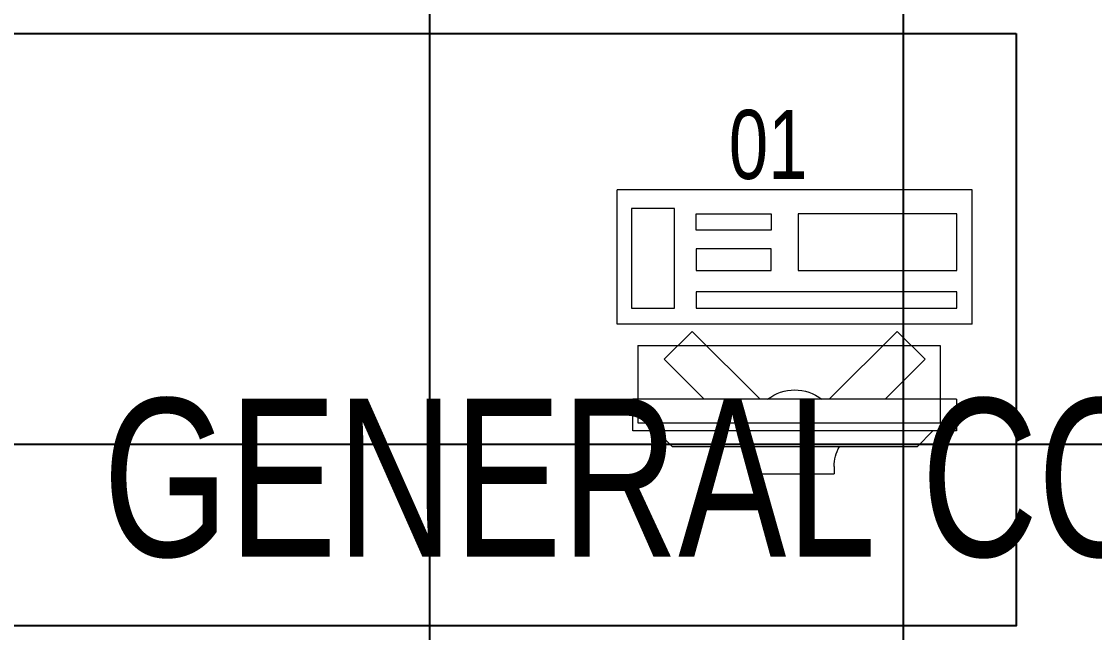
# Model space of a CAD drawing. Extents: x -12260 to 304645, y -29287 to 19916.
# Drawn here: x 36059 to 37418, y 752 to 1525 of the extents above; entities that cross this region are included whole.
import ezdxf
from ezdxf import colors
from ezdxf.entities.mleader import LeaderData, LeaderLine
from ezdxf.math import Vec2, Vec3

# ---------------------------------------------------------------- set-up
doc = ezdxf.new("R2010")
doc.units = 0
doc.header["$LTSCALE"] = 0.25
doc.linetypes.add('DASHDOT', pattern=[25.4, 12.7, -6.35, 0, -6.35])
for name, color, linetype, lineweight in [('01-First Floor$0$72_EGR_BASE_TEXT', 252, 'Continuous', 5), ('01-First Floor$0$72_EGR_EQP_TAG', 142, 'Continuous', 5), ('01-First Floor$0$LOADING', 253, 'Continuous', 5), ('E-LITE-CLNG-CNDT', 6, 'DASHDOT', 35), ('T-DATA-TEXT', 2, 'Continuous', 25)]:
    doc.layers.add(name, color=color, linetype=linetype, lineweight=lineweight)
doc.layers.add('01-First Floor$0$FALSE CEILING', color=251, linetype='Continuous')
doc.styles.add('01-First Floor$0$X3G_ENTITY_257CFD', font='swisscl.ttf', dxfattribs={"height": 200})
doc.styles.add('01-First Floor$0$X3G_ENTITY_9EC9', font='swisscl.ttf', dxfattribs={"height": 0.2})
doc.styles.add('DC_Elc_Romans', font='elc_romans.shx', dxfattribs={"width": 0.7})

# ---------------------------------------------------------------- blocks, each defined once
blk = doc.blocks.new('01-First Floor$0$ITCWLS1-P')
at = {"layer": '01-First Floor$0$LOADING'}
for p, q in [((-0.17, 0.45), (-0.17, 0)), ((-0.17, 0.45), (0, 0.45)), ((0, 0.45), (0, 0)), ((-0.2651, 0.43, 0), (-0.3051, 0.43, 0)), ((-0.3051, 0.43, 0), (-0.3051, 0.02, 0)), ((-0.2651, 0.43, 0), (-0.2651, 0.02, 0)), ((-0.1496, 0.4305), (-0.1291, 0.4305)), ((-0.1291, 0.4305), (-0.1291, 0.4089)), ((-0.197, 0.4094), (-0.295, 0.4094)), ((-0.295, 0.0264), (-0.295, 0.4094)), ((-0.197, 0.0264), (-0.197, 0.4094)), ((-0.3251, 0.38, 0), (-0.3051, 0.4, 0)), ((-0.3251, 0.38, 0), (-0.3251, 0.07, 0)), ((-0.3503, 0.275), (-0.3596, 0.275)), ((-0.3596, 0.175), (-0.3596, 0.275)), ((-0.3503, 0.175), (-0.3596, 0.175)), ((-0.3251, 0.07, 0), (-0.3051, 0.05, 0)), ((-0.3051, 0.02, 0), (-0.2651, 0.02, 0)), ((-0.197, 0.0264), (-0.295, 0.0264)), ((-0.17, 0), (0, 0))]:
    blk.add_line(p, q, dxfattribs=at)
at = {"layer": '01-First Floor$0$LOADING', "extrusion": (2.48281e-10, 3.18408e-10, -1)}
for p, q in [((-0.2651, 0.3395), (-0.2144, 0.3902)), ((-0.1791, 0.3548), (-0.2144, 0.3902)), ((-0.2651, 0.2688), (-0.1791, 0.3548))]:
    blk.add_line(p, q, dxfattribs=at)
at = {"layer": '01-First Floor$0$LOADING', "extrusion": (2.48281e-10, -3.18408e-10, -1)}
for p, q in [((-0.2651, 0.1812), (-0.1791, 0.0952)), ((-0.2651, 0.1105), (-0.2144, 0.0598)), ((-0.1791, 0.0952), (-0.2144, 0.0598))]:
    blk.add_line(p, q, dxfattribs=at)
at = {"layer": '01-First Floor$0$LOADING'}
for points in [[(-0.1291, 0.4089), (-0.1291, 0.1), (-0.1496, 0.1), (-0.1496, 0.4305)], [(-0.1496, 0.1), (-0.1496, 0.1), (-0.1496, 0.1), (-0.1496, 0.1), (-0.1496, 0.1), (-0.1496, 0.1), (-0.1496, 0.1), (-0.1496, 0.1), (-0.1496, 0.1)], [(-0.1496, 0.1), (-0.1496, 0.1), (-0.1496, 0.1), (-0.1496, 0.1), (-0.1496, 0.1), (-0.1496, 0.1), (-0.1496, 0.1), (-0.1496, 0.1), (-0.1496, 0.1), (-0.1496, 0.1), (-0.1496, 0.1), (-0.1496, 0.1), (-0.1496, 0.1), (-0.1496, 0.1), (-0.1496, 0.1), (-0.1496, 0.1), (-0.1496, 0.1), (-0.1496, 0.1)], [(-0.1496, 0.1), (-0.1496, 0.1), (-0.1496, 0.1), (-0.1496, 0.1), (-0.1496, 0.1), (-0.1496, 0.1), (-0.1496, 0.1), (-0.1496, 0.1), (-0.1496, 0.1), (-0.1496, 0.1)], [(-0.1496, 0.1), (-0.1496, 0.1), (-0.1496, 0.1), (-0.1496, 0.1), (-0.1496, 0.1), (-0.1496, 0.1), (-0.1496, 0.1)], [(-0.1496, 0.1), (-0.1496, 0.1), (-0.1496, 0.1), (-0.1496, 0.1), (-0.1496, 0.1), (-0.1496, 0.1), (-0.1496, 0.1), (-0.1496, 0.1), (-0.1496, 0.1), (-0.1496, 0.1)], [(-0.1496, 0.1), (-0.1496, 0.1), (-0.1496, 0.1), (-0.1496, 0.1), (-0.1496, 0.1), (-0.1496, 0.1), (-0.1496, 0.1), (-0.1496, 0.1), (-0.1496, 0.1), (-0.1496, 0.1), (-0.1496, 0.1), (-0.1496, 0.1), (-0.1496, 0.1), (-0.1496, 0.1), (-0.1496, 0.1)], [(-0.1496, 0.1), (-0.1496, 0.1), (-0.1496, 0.1), (-0.1496, 0.1), (-0.1496, 0.1), (-0.1496, 0.1), (-0.1496, 0.1), (-0.1496, 0.1), (-0.1496, 0.1), (-0.1496, 0.1)], [(-0.1496, 0.1), (-0.1496, 0.1), (-0.1496, 0.1), (-0.1496, 0.1), (-0.1496, 0.1), (-0.1496, 0.1), (-0.1496, 0.1), (-0.1496, 0.1), (-0.1496, 0.1), (-0.1496, 0.1)], [(-0.1496, 0.1), (-0.1496, 0.1), (-0.1496, 0.1), (-0.1496, 0.1), (-0.1496, 0.1), (-0.1496, 0.1), (-0.1496, 0.1), (-0.1496, 0.1), (-0.1496, 0.1), (-0.1496, 0.1), (-0.1496, 0.1), (-0.1496, 0.1), (-0.1496, 0.1), (-0.1496, 0.1), (-0.1496, 0.1), (-0.1496, 0.1), (-0.1496, 0.1), (-0.1496, 0.1), (-0.1496, 0.1), (-0.1496, 0.1), (-0.1496, 0.1), (-0.1496, 0.1), (-0.1496, 0.1), (-0.1496, 0.1), (-0.1496, 0.1), (-0.1496, 0.1), (-0.1496, 0.1), (-0.1496, 0.1), (-0.1496, 0.1), (-0.1496, 0.1), (-0.1496, 0.1), (-0.1496, 0.1), (-0.1496, 0.1), (-0.1496, 0.1), (-0.1496, 0.1), (-0.1496, 0.1), (-0.1496, 0.1), (-0.1496, 0.1), (-0.1496, 0.1), (-0.1496, 0.1), (-0.1496, 0.1), (-0.1496, 0.1), (-0.1496, 0.1), (-0.1496, 0.1), (-0.1496, 0.1), (-0.1496, 0.1), (-0.1496, 0.1), (-0.1496, 0.1), (-0.1496, 0.1), (-0.1496, 0.1), (-0.1496, 0.1), (-0.1496, 0.1), (-0.1496, 0.1), (-0.1496, 0.1)], [(-0.1496, 0.1), (-0.1496, 0.1), (-0.1496, 0.1), (-0.1496, 0.1), (-0.1496, 0.1), (-0.1496, 0.1), (-0.1496, 0.1), (-0.1496, 0.1), (-0.1496, 0.1), (-0.1496, 0.1), (-0.1496, 0.1), (-0.1496, 0.1), (-0.1496, 0.1), (-0.1496, 0.1), (-0.1496, 0.1), (-0.1496, 0.1), (-0.1496, 0.1), (-0.1496, 0.1), (-0.1496, 0.1), (-0.1496, 0.1), (-0.1496, 0.1), (-0.1496, 0.1), (-0.1496, 0.1), (-0.1496, 0.1), (-0.1496, 0.1), (-0.1496, 0.1), (-0.1496, 0.1), (-0.1496, 0.1), (-0.1496, 0.1), (-0.1496, 0.1), (-0.1496, 0.1), (-0.1496, 0.1), (-0.1496, 0.1), (-0.1496, 0.1), (-0.1496, 0.1), (-0.1496, 0.1), (-0.1496, 0.1), (-0.1496, 0.1), (-0.1496, 0.1), (-0.1496, 0.1), (-0.1496, 0.1), (-0.1496, 0.1), (-0.1496, 0.1), (-0.1496, 0.1), (-0.1496, 0.1), (-0.1496, 0.1), (-0.1496, 0.1), (-0.1496, 0.1), (-0.1496, 0.1), (-0.1496, 0.1), (-0.1496, 0.1), (-0.1496, 0.1), (-0.1496, 0.1), (-0.1496, 0.1), (-0.1496, 0.1), (-0.1496, 0.1), (-0.1496, 0.1), (-0.1496, 0.1), (-0.1496, 0.1), (-0.1496, 0.1), (-0.1496, 0.1), (-0.1496, 0.1), (-0.1496, 0.1), (-0.1496, 0.1), (-0.1496, 0.1), (-0.1496, 0.1), (-0.1496, 0.1), (-0.1496, 0.1), (-0.1496, 0.1), (-0.1496, 0.1), (-0.1496, 0.1), (-0.1496, 0.1), (-0.1496, 0.1), (-0.1496, 0.1), (-0.1496, 0.1), (-0.1496, 0.1), (-0.1496, 0.1), (-0.1496, 0.1), (-0.1496, 0.1), (-0.1496, 0.1), (-0.1496, 0.1), (-0.1496, 0.1), (-0.1496, 0.1), (-0.1496, 0.1), (-0.1496, 0.1), (-0.1496, 0.1), (-0.1496, 0.1), (-0.1496, 0.1), (-0.1496, 0.1)], [(-0.1496, 0.1), (-0.1496, 0.1), (-0.1496, 0.1), (-0.1496, 0.1), (-0.1496, 0.1), (-0.1496, 0.1), (-0.1496, 0.1), (-0.1496, 0.1), (-0.1496, 0.1), (-0.1496, 0.1), (-0.1496, 0.1), (-0.1496, 0.1)], [(-0.1496, 0.1), (-0.1496, 0.1), (-0.1496, 0.1), (-0.1496, 0.1), (-0.1496, 0.1), (-0.1496, 0.1), (-0.1496, 0.1)], [(-0.1496, 0.1), (-0.1496, 0.1), (-0.1496, 0.1), (-0.1496, 0.1), (-0.1496, 0.1), (-0.1496, 0.1), (-0.1496, 0.1), (-0.1496, 0.1), (-0.1496, 0.1), (-0.1496, 0.1), (-0.1496, 0.1), (-0.1496, 0.1), (-0.1496, 0.1), (-0.1496, 0.1), (-0.1496, 0.1), (-0.1496, 0.1), (-0.1496, 0.1)], [(-0.1496, 0.1), (-0.1496, 0.1), (-0.1496, 0.1), (-0.1496, 0.1), (-0.1496, 0.1), (-0.1496, 0.1), (-0.1496, 0.1), (-0.1496, 0.1), (-0.1496, 0.1), (-0.1496, 0.1), (-0.1496, 0.1), (-0.1496, 0.1), (-0.1496, 0.1), (-0.1496, 0.1), (-0.1496, 0.1), (-0.1496, 0.1), (-0.1496, 0.1), (-0.1496, 0.1), (-0.1496, 0.1), (-0.1496, 0.1), (-0.1496, 0.1), (-0.1496, 0.1), (-0.1496, 0.1), (-0.1496, 0.1), (-0.1496, 0.1), (-0.1496, 0.1), (-0.1496, 0.1), (-0.1496, 0.1), (-0.1496, 0.1), (-0.1496, 0.1), (-0.1496, 0.1), (-0.1496, 0.1), (-0.1496, 0.1), (-0.1496, 0.1), (-0.1496, 0.1), (-0.1496, 0.1), (-0.1496, 0.1), (-0.1496, 0.1), (-0.1496, 0.1), (-0.1496, 0.1), (-0.1496, 0.1), (-0.1496, 0.1), (-0.1496, 0.1), (-0.1496, 0.1), (-0.1496, 0.1), (-0.1496, 0.1), (-0.1496, 0.1), (-0.1496, 0.1), (-0.1496, 0.1), (-0.1496, 0.1), (-0.1496, 0.1), (-0.1496, 0.1), (-0.1496, 0.1), (-0.1496, 0.1), (-0.1496, 0.1), (-0.1496, 0.1), (-0.1496, 0.1), (-0.1496, 0.1), (-0.1496, 0.1), (-0.1496, 0.1), (-0.1496, 0.1), (-0.1496, 0.1), (-0.1496, 0.1), (-0.1496, 0.1), (-0.1496, 0.1), (-0.1496, 0.1), (-0.1496, 0.1), (-0.1496, 0.1), (-0.1496, 0.1), (-0.1496, 0.1), (-0.1496, 0.1), (-0.1496, 0.1), (-0.1496, 0.1), (-0.1496, 0.1), (-0.1496, 0.1), (-0.1496, 0.1), (-0.1496, 0.1), (-0.1496, 0.1), (-0.1496, 0.1), (-0.1496, 0.1), (-0.1496, 0.1), (-0.1496, 0.1), (-0.1496, 0.1), (-0.1496, 0.1), (-0.1496, 0.1), (-0.1496, 0.1), (-0.1496, 0.1), (-0.1496, 0.1), (-0.1496, 0.1), (-0.1496, 0.1), (-0.1496, 0.1), (-0.1496, 0.1), (-0.1496, 0.1), (-0.1496, 0.1), (-0.1496, 0.1), (-0.1496, 0.1), (-0.1496, 0.1), (-0.1496, 0.1), (-0.1496, 0.1), (-0.1496, 0.1), (-0.1496, 0.1), (-0.1496, 0.1), (-0.1496, 0.1), (-0.1496, 0.1), (-0.1496, 0.1), (-0.1496, 0.1), (-0.1496, 0.1), (-0.1496, 0.1), (-0.1496, 0.1), (-0.1496, 0.1), (-0.1496, 0.1)], [(-0.1496, 0.1), (-0.1496, 0.1), (-0.1496, 0.1), (-0.1496, 0.1), (-0.1496, 0.1), (-0.1496, 0.1), (-0.1496, 0.1), (-0.1496, 0.1)]]:
    blk.add_lwpolyline(points, dxfattribs=at)
for points in [[(-0.1019, 0.4305), (-0.0304, 0.4305), (-0.0304, 0.2294), (-0.1019, 0.2294)], [(-0.1019, 0.1954), (-0.0747, 0.1954), (-0.0747, 0.1), (-0.1019, 0.1)], [(-0.0304, 0.1954), (-0.0508, 0.1954), (-0.0508, 0.1), (-0.0304, 0.1)], [(-0.1496, 0.1), (-0.1496, 0.1), (-0.1496, 0.1), (-0.1496, 0.1), (-0.1496, 0.1), (-0.1496, 0.1), (-0.1496, 0.1), (-0.1496, 0.1), (-0.1496, 0.1), (-0.1496, 0.1), (-0.1496, 0.1), (-0.1496, 0.1), (-0.1496, 0.1), (-0.1496, 0.1), (-0.1496, 0.1), (-0.1496, 0.1), (-0.1496, 0.1), (-0.1496, 0.1), (-0.1496, 0.1), (-0.1496, 0.1), (-0.1496, 0.1), (-0.1496, 0.1), (-0.1496, 0.1), (-0.1496, 0.1), (-0.1496, 0.1), (-0.1496, 0.1), (-0.1496, 0.1), (-0.1496, 0.1), (-0.1496, 0.1), (-0.1496, 0.1), (-0.1496, 0.1), (-0.1496, 0.1), (-0.1496, 0.1), (-0.1496, 0.1), (-0.1496, 0.1), (-0.1496, 0.1), (-0.1496, 0.1), (-0.1496, 0.1), (-0.1496, 0.1), (-0.1496, 0.1), (-0.1496, 0.1), (-0.1496, 0.1), (-0.1496, 0.1), (-0.1496, 0.1), (-0.1496, 0.1), (-0.1496, 0.1), (-0.1496, 0.1), (-0.1496, 0.1), (-0.1496, 0.1), (-0.1496, 0.1), (-0.1496, 0.1), (-0.1496, 0.1), (-0.1496, 0.1), (-0.1496, 0.1), (-0.1496, 0.1), (-0.1496, 0.1), (-0.1496, 0.1), (-0.1496, 0.1), (-0.1496, 0.1), (-0.1496, 0.1), (-0.1496, 0.1), (-0.1496, 0.1), (-0.1496, 0.1), (-0.1496, 0.1), (-0.1496, 0.1), (-0.1496, 0.1), (-0.1496, 0.1), (-0.1496, 0.1), (-0.1496, 0.1), (-0.1496, 0.1), (-0.1496, 0.1), (-0.1496, 0.1), (-0.1496, 0.1), (-0.1496, 0.1), (-0.1496, 0.1), (-0.1496, 0.1), (-0.1496, 0.1), (-0.1496, 0.1), (-0.1496, 0.1), (-0.1496, 0.1), (-0.1496, 0.1), (-0.1496, 0.1), (-0.1496, 0.1), (-0.1496, 0.1), (-0.1496, 0.1), (-0.1496, 0.1), (-0.1496, 0.1), (-0.1496, 0.1), (-0.1496, 0.1), (-0.1496, 0.1), (-0.1496, 0.1), (-0.1496, 0.1), (-0.1496, 0.1), (-0.1496, 0.1), (-0.1496, 0.1), (-0.1496, 0.1), (-0.1496, 0.1), (-0.1496, 0.1), (-0.1496, 0.1), (-0.1496, 0.1), (-0.1496, 0.1), (-0.1496, 0.1), (-0.1496, 0.1), (-0.1496, 0.1), (-0.1496, 0.1), (-0.1496, 0.1), (-0.1496, 0.1), (-0.1496, 0.1), (-0.1496, 0.1), (-0.1496, 0.1), (-0.1496, 0.1), (-0.1496, 0.1), (-0.1496, 0.1), (-0.1496, 0.1), (-0.1496, 0.1), (-0.1496, 0.1), (-0.1496, 0.1), (-0.1496, 0.1), (-0.1496, 0.1), (-0.1496, 0.1), (-0.1496, 0.1), (-0.1496, 0.1), (-0.1496, 0.1), (-0.1496, 0.1), (-0.1496, 0.1), (-0.1496, 0.1), (-0.1496, 0.1), (-0.1496, 0.1), (-0.1496, 0.1), (-0.1496, 0.1), (-0.1496, 0.1), (-0.1496, 0.1), (-0.1496, 0.1), (-0.1496, 0.1), (-0.1496, 0.1), (-0.1496, 0.1), (-0.1496, 0.1), (-0.1496, 0.1), (-0.1496, 0.1), (-0.1496, 0.1), (-0.1496, 0.1), (-0.1496, 0.1), (-0.1496, 0.1), (-0.1496, 0.1), (-0.1496, 0.1), (-0.1496, 0.1), (-0.1496, 0.1), (-0.1496, 0.1), (-0.1496, 0.1), (-0.1496, 0.1), (-0.1496, 0.1), (-0.1496, 0.1), (-0.1496, 0.1), (-0.1496, 0.1), (-0.1496, 0.1), (-0.1496, 0.1), (-0.1496, 0.1), (-0.1496, 0.1), (-0.1496, 0.1), (-0.1496, 0.1), (-0.1496, 0.1), (-0.1496, 0.1), (-0.1496, 0.1), (-0.1496, 0.1), (-0.1496, 0.1), (-0.1496, 0.1), (-0.1496, 0.1), (-0.1496, 0.1), (-0.1496, 0.1), (-0.1496, 0.1), (-0.1496, 0.1), (-0.1496, 0.1), (-0.1496, 0.1), (-0.1496, 0.1), (-0.1496, 0.1), (-0.1496, 0.1), (-0.1496, 0.1), (-0.1496, 0.1), (-0.1496, 0.1), (-0.1496, 0.1), (-0.1496, 0.1), (-0.1496, 0.1), (-0.1496, 0.1), (-0.1496, 0.1), (-0.1496, 0.1), (-0.1496, 0.1), (-0.1496, 0.1), (-0.1496, 0.1), (-0.1496, 0.1), (-0.1496, 0.1), (-0.1496, 0.1), (-0.1496, 0.1), (-0.1496, 0.1), (-0.1496, 0.1), (-0.1496, 0.1), (-0.1496, 0.1), (-0.1496, 0.1), (-0.1496, 0.1), (-0.1496, 0.1), (-0.1496, 0.1), (-0.1496, 0.1), (-0.1496, 0.1), (-0.1496, 0.1), (-0.1496, 0.1), (-0.1496, 0.1), (-0.1496, 0.1), (-0.1496, 0.1), (-0.1496, 0.1), (-0.1496, 0.1), (-0.1496, 0.1), (-0.1496, 0.1), (-0.1496, 0.1), (-0.1496, 0.1), (-0.1496, 0.1), (-0.1496, 0.1), (-0.1496, 0.1), (-0.1496, 0.1), (-0.1496, 0.1), (-0.1496, 0.1), (-0.1496, 0.1), (-0.1496, 0.1), (-0.1496, 0.1), (-0.1496, 0.1), (-0.1496, 0.1), (-0.1496, 0.1), (-0.1496, 0.1), (-0.1496, 0.1), (-0.1496, 0.1), (-0.1496, 0.1), (-0.1496, 0.1), (-0.1496, 0.1), (-0.1496, 0.1), (-0.1496, 0.1), (-0.1496, 0.1), (-0.1496, 0.1), (-0.1496, 0.1), (-0.1496, 0.1), (-0.1496, 0.1), (-0.1496, 0.1), (-0.1496, 0.1), (-0.1496, 0.1), (-0.1496, 0.1), (-0.1496, 0.1), (-0.1496, 0.1), (-0.1496, 0.1), (-0.1496, 0.1), (-0.1496, 0.1), (-0.1496, 0.1), (-0.1496, 0.1), (-0.1496, 0.1), (-0.1496, 0.1), (-0.1496, 0.1), (-0.1496, 0.1), (-0.1496, 0.1), (-0.1496, 0.1), (-0.1496, 0.1), (-0.1496, 0.1), (-0.1496, 0.1), (-0.1496, 0.1), (-0.1496, 0.1), (-0.1496, 0.1), (-0.1496, 0.1), (-0.1496, 0.1), (-0.1496, 0.1), (-0.1496, 0.1), (-0.1496, 0.1), (-0.1496, 0.1), (-0.1496, 0.1), (-0.1496, 0.1), (-0.1496, 0.1), (-0.1496, 0.1), (-0.1496, 0.1), (-0.1496, 0.1), (-0.1496, 0.1), (-0.1496, 0.1), (-0.1496, 0.1), (-0.1496, 0.1)], [(-0.1496, 0.1), (-0.1496, 0.1), (-0.1496, 0.1), (-0.1496, 0.1), (-0.1496, 0.1), (-0.1496, 0.1), (-0.1496, 0.1), (-0.1496, 0.1), (-0.1496, 0.1), (-0.1496, 0.1), (-0.1496, 0.1), (-0.1496, 0.1), (-0.1496, 0.1), (-0.1496, 0.1), (-0.1496, 0.1), (-0.1496, 0.1), (-0.1496, 0.1), (-0.1496, 0.1), (-0.1496, 0.1), (-0.1496, 0.1), (-0.1496, 0.1), (-0.1496, 0.1), (-0.1496, 0.1), (-0.1496, 0.1), (-0.1496, 0.1), (-0.1496, 0.1), (-0.1496, 0.1), (-0.1496, 0.1), (-0.1496, 0.1), (-0.1496, 0.1), (-0.1496, 0.1), (-0.1496, 0.1), (-0.1496, 0.1), (-0.1496, 0.1), (-0.1496, 0.1), (-0.1496, 0.1), (-0.1496, 0.1), (-0.1496, 0.1), (-0.1496, 0.1), (-0.1496, 0.1), (-0.1496, 0.1), (-0.1496, 0.1), (-0.1496, 0.1), (-0.1496, 0.1), (-0.1496, 0.1), (-0.1496, 0.1), (-0.1496, 0.1), (-0.1496, 0.1), (-0.1496, 0.1), (-0.1496, 0.1), (-0.1496, 0.1), (-0.1496, 0.1), (-0.1496, 0.1), (-0.1496, 0.1), (-0.1496, 0.1), (-0.1496, 0.1), (-0.1496, 0.1), (-0.1496, 0.1), (-0.1496, 0.1), (-0.1496, 0.1), (-0.1496, 0.1), (-0.1496, 0.1), (-0.1496, 0.1), (-0.1496, 0.1), (-0.1496, 0.1), (-0.1496, 0.1), (-0.1496, 0.1), (-0.1496, 0.1), (-0.1496, 0.1), (-0.1496, 0.1), (-0.1496, 0.1), (-0.1496, 0.1), (-0.1496, 0.1), (-0.1496, 0.1), (-0.1496, 0.1), (-0.1496, 0.1), (-0.1496, 0.1), (-0.1496, 0.1), (-0.1496, 0.1), (-0.1496, 0.1), (-0.1496, 0.1), (-0.1496, 0.1), (-0.1496, 0.1), (-0.1496, 0.1), (-0.1496, 0.1), (-0.1496, 0.1), (-0.1496, 0.1), (-0.1496, 0.1), (-0.1496, 0.1), (-0.1496, 0.1), (-0.1496, 0.1), (-0.1496, 0.1), (-0.1496, 0.1), (-0.1496, 0.1), (-0.1496, 0.1), (-0.1496, 0.1), (-0.1496, 0.1), (-0.1496, 0.1), (-0.1496, 0.1), (-0.1496, 0.1), (-0.1496, 0.1), (-0.1496, 0.1), (-0.1496, 0.1), (-0.1496, 0.1), (-0.1496, 0.1), (-0.1496, 0.1), (-0.1496, 0.1), (-0.1496, 0.1), (-0.1496, 0.1), (-0.1496, 0.1), (-0.1496, 0.1), (-0.1496, 0.1), (-0.1496, 0.1), (-0.1496, 0.1), (-0.1496, 0.1), (-0.1496, 0.1), (-0.1496, 0.1), (-0.1496, 0.1), (-0.1496, 0.1), (-0.1496, 0.1), (-0.1496, 0.1), (-0.1496, 0.1), (-0.1496, 0.1), (-0.1496, 0.1), (-0.1496, 0.1), (-0.1496, 0.1), (-0.1496, 0.1), (-0.1496, 0.1), (-0.1496, 0.1), (-0.1496, 0.1), (-0.1496, 0.1), (-0.1496, 0.1), (-0.1496, 0.1), (-0.1496, 0.1), (-0.1496, 0.1), (-0.1496, 0.1), (-0.1496, 0.1), (-0.1496, 0.1), (-0.1496, 0.1), (-0.1496, 0.1), (-0.1496, 0.1), (-0.1496, 0.1), (-0.1496, 0.1), (-0.1496, 0.1), (-0.1496, 0.1), (-0.1496, 0.1), (-0.1496, 0.1), (-0.1496, 0.1), (-0.1496, 0.1), (-0.1496, 0.1), (-0.1496, 0.1), (-0.1496, 0.1), (-0.1496, 0.1), (-0.1496, 0.1), (-0.1496, 0.1), (-0.1496, 0.1), (-0.1496, 0.1), (-0.1496, 0.1), (-0.1496, 0.1), (-0.1496, 0.1), (-0.1496, 0.1), (-0.1496, 0.1), (-0.1496, 0.1), (-0.1496, 0.1), (-0.1496, 0.1), (-0.1496, 0.1), (-0.1496, 0.1), (-0.1496, 0.1), (-0.1496, 0.1), (-0.1496, 0.1), (-0.1496, 0.1), (-0.1496, 0.1), (-0.1496, 0.1), (-0.1496, 0.1), (-0.1496, 0.1), (-0.1496, 0.1), (-0.1496, 0.1), (-0.1496, 0.1), (-0.1496, 0.1), (-0.1496, 0.1), (-0.1496, 0.1), (-0.1496, 0.1), (-0.1496, 0.1), (-0.1496, 0.1), (-0.1496, 0.1), (-0.1496, 0.1), (-0.1496, 0.1), (-0.1496, 0.1), (-0.1496, 0.1), (-0.1496, 0.1), (-0.1496, 0.1), (-0.1496, 0.1), (-0.1496, 0.1), (-0.1496, 0.1), (-0.1496, 0.1), (-0.1496, 0.1), (-0.1496, 0.1), (-0.1496, 0.1), (-0.1496, 0.1), (-0.1496, 0.1), (-0.1496, 0.1), (-0.1496, 0.1), (-0.1496, 0.1), (-0.1496, 0.1), (-0.1496, 0.1), (-0.1496, 0.1), (-0.1496, 0.1), (-0.1496, 0.1), (-0.1496, 0.1), (-0.1496, 0.1), (-0.1496, 0.1), (-0.1496, 0.1), (-0.1496, 0.1), (-0.1496, 0.1)], [(-0.1496, 0.1), (-0.1496, 0.1), (-0.1496, 0.1), (-0.1496, 0.1), (-0.1496, 0.1), (-0.1496, 0.1), (-0.1496, 0.1), (-0.1496, 0.1), (-0.1496, 0.1), (-0.1496, 0.1), (-0.1496, 0.1), (-0.1496, 0.1), (-0.1496, 0.1), (-0.1496, 0.1), (-0.1496, 0.1), (-0.1496, 0.1), (-0.1496, 0.1), (-0.1496, 0.1), (-0.1496, 0.1), (-0.1496, 0.1), (-0.1496, 0.1), (-0.1496, 0.1), (-0.1496, 0.1), (-0.1496, 0.1), (-0.1496, 0.1), (-0.1496, 0.1), (-0.1496, 0.1), (-0.1496, 0.1), (-0.1496, 0.1), (-0.1496, 0.1), (-0.1496, 0.1), (-0.1496, 0.1), (-0.1496, 0.1), (-0.1496, 0.1), (-0.1496, 0.1), (-0.1496, 0.1), (-0.1496, 0.1), (-0.1496, 0.1), (-0.1496, 0.1), (-0.1496, 0.1), (-0.1496, 0.1), (-0.1496, 0.1), (-0.1496, 0.1), (-0.1496, 0.1), (-0.1496, 0.1), (-0.1496, 0.1), (-0.1496, 0.1), (-0.1496, 0.1), (-0.1496, 0.1), (-0.1496, 0.1), (-0.1496, 0.1), (-0.1496, 0.1), (-0.1496, 0.1), (-0.1496, 0.1), (-0.1496, 0.1), (-0.1496, 0.1), (-0.1496, 0.1), (-0.1496, 0.1), (-0.1496, 0.1), (-0.1496, 0.1), (-0.1496, 0.1), (-0.1496, 0.1), (-0.1496, 0.1), (-0.1496, 0.1), (-0.1496, 0.1), (-0.1496, 0.1), (-0.1496, 0.1), (-0.1496, 0.1), (-0.1496, 0.1), (-0.1496, 0.1), (-0.1496, 0.1), (-0.1496, 0.1), (-0.1496, 0.1), (-0.1496, 0.1), (-0.1496, 0.1), (-0.1496, 0.1), (-0.1496, 0.1), (-0.1496, 0.1), (-0.1496, 0.1), (-0.1496, 0.1), (-0.1496, 0.1), (-0.1496, 0.1), (-0.1496, 0.1), (-0.1496, 0.1), (-0.1496, 0.1), (-0.1496, 0.1), (-0.1496, 0.1), (-0.1496, 0.1), (-0.1496, 0.1), (-0.1496, 0.1), (-0.1496, 0.1), (-0.1496, 0.1), (-0.1496, 0.1), (-0.1496, 0.1), (-0.1496, 0.1), (-0.1496, 0.1), (-0.1496, 0.1), (-0.1496, 0.1), (-0.1496, 0.1), (-0.1496, 0.1), (-0.1496, 0.1), (-0.1496, 0.1), (-0.1496, 0.1), (-0.1496, 0.1), (-0.1496, 0.1), (-0.1496, 0.1), (-0.1496, 0.1), (-0.1496, 0.1), (-0.1496, 0.1), (-0.1496, 0.1), (-0.1496, 0.1), (-0.1496, 0.1), (-0.1496, 0.1), (-0.1496, 0.1), (-0.1496, 0.1), (-0.1496, 0.1), (-0.1496, 0.1), (-0.1496, 0.1), (-0.1496, 0.1), (-0.1496, 0.1), (-0.1496, 0.1), (-0.1496, 0.1), (-0.1496, 0.1), (-0.1496, 0.1), (-0.1496, 0.1), (-0.1496, 0.1), (-0.1496, 0.1), (-0.1496, 0.1), (-0.1496, 0.1), (-0.1496, 0.1), (-0.1496, 0.1), (-0.1496, 0.1), (-0.1496, 0.1), (-0.1496, 0.1), (-0.1496, 0.1), (-0.1496, 0.1), (-0.1496, 0.1), (-0.1496, 0.1), (-0.1496, 0.1), (-0.1496, 0.1), (-0.1496, 0.1), (-0.1496, 0.1), (-0.1496, 0.1), (-0.1496, 0.1), (-0.1496, 0.1), (-0.1496, 0.1), (-0.1496, 0.1), (-0.1496, 0.1), (-0.1496, 0.1), (-0.1496, 0.1), (-0.1496, 0.1), (-0.1496, 0.1), (-0.1496, 0.1), (-0.1496, 0.1), (-0.1496, 0.1), (-0.1496, 0.1), (-0.1496, 0.1), (-0.1496, 0.1), (-0.1496, 0.1), (-0.1496, 0.1), (-0.1496, 0.1), (-0.1496, 0.1), (-0.1496, 0.1), (-0.1496, 0.1), (-0.1496, 0.1), (-0.1496, 0.1), (-0.1496, 0.1), (-0.1496, 0.1), (-0.1496, 0.1), (-0.1496, 0.1), (-0.1496, 0.1), (-0.1496, 0.1), (-0.1496, 0.1), (-0.1496, 0.1), (-0.1496, 0.1), (-0.1496, 0.1), (-0.1496, 0.1), (-0.1496, 0.1), (-0.1496, 0.1), (-0.1496, 0.1), (-0.1496, 0.1), (-0.1496, 0.1), (-0.1496, 0.1), (-0.1496, 0.1), (-0.1496, 0.1), (-0.1496, 0.1), (-0.1496, 0.1), (-0.1496, 0.1), (-0.1496, 0.1), (-0.1496, 0.1), (-0.1496, 0.1), (-0.1496, 0.1), (-0.1496, 0.1), (-0.1496, 0.1), (-0.1496, 0.1), (-0.1496, 0.1), (-0.1496, 0.1), (-0.1496, 0.1), (-0.1496, 0.1), (-0.1496, 0.1), (-0.1496, 0.1), (-0.1496, 0.1), (-0.1496, 0.1), (-0.1496, 0.1), (-0.1496, 0.1), (-0.1496, 0.1), (-0.1496, 0.1), (-0.1496, 0.1), (-0.1496, 0.1), (-0.1496, 0.1), (-0.1496, 0.1), (-0.1496, 0.1), (-0.1496, 0.1), (-0.1496, 0.1), (-0.1496, 0.1), (-0.1496, 0.1), (-0.1496, 0.1), (-0.1496, 0.1), (-0.1496, 0.1)], [(-0.1496, 0.0727), (-0.0236, 0.0727), (-0.0236, 0.0182), (-0.1496, 0.0182)]]:
    blk.add_lwpolyline(points, close=True, dxfattribs=at)
for centre, radius, start, end in [((-0.3503, 0.325), 0.05, 270, 300.3093), ((-0.3089, 0.225), 0.0556, 321.9431, 38.0569), ((-0.3503, 0.125), 0.05, 59.6907, 90)]:
    blk.add_arc(centre, radius, start, end, dxfattribs=at)
blk = doc.blocks.new('01-First Floor')
at = {"layer": '01-First Floor$0$FALSE CEILING', "linetype": 'Continuous'}
for p, q in [((36576, -810), (36576, 2260)), ((37176, -810), (37176, 2260)), ((35376, 990), (39376, 990))]:
    blk.add_line(p, q, dxfattribs=at)
at = {"layer": '01-First Floor$0$FALSE CEILING', "elevation": -0.1}
blk.add_lwpolyline([(37318.5, 1510), (37318.5, 760), (35818.5, 760), (35818.5, 1510)], close=True, dxfattribs=at)
at = {"layer": '01-First Floor$0$LOADING', "elevation": -0.1}
blk.add_lwpolyline([(37318.5, 1510), (37318.5, 760), (35818.5, 760), (35818.5, 1510)], close=True, dxfattribs=at)
at = {"layer": '01-First Floor$0$LOADING', "extrusion": (1.93992e-16, 8.01373e-06, 1), "xscale": -1000.000000000009, "yscale": 1000.000000000009, "zscale": 1000.000000000009, "rotation": 270}
blk.add_blockref('01-First Floor$0$ITCWLS1-P', (36813.1, 1311.9, -0.1), dxfattribs=at)
at = {"layer": '01-First Floor$0$72_EGR_BASE_TEXT', "insert": (37540, 1047.8, 0), "char_height": 200, "width": 3019.253, "attachment_point": 2, "style": '01-First Floor$0$X3G_ENTITY_9EC9'}
blk.add_mtext('GENERAL CONSULTATION / EXAMINATION ROOM', dxfattribs=at)
at = {"layer": '01-First Floor$0$72_EGR_EQP_TAG', "insert": (37004.5, 1413.2, -0.1), "char_height": 87.47, "attachment_point": 2, "style": '01-First Floor$0$X3G_ENTITY_257CFD'}
blk.add_mtext('01', dxfattribs=at)
blk = doc.blocks.new('DC_Arrow-ArrowEllipse')
at = {"color": 0}
blk.add_ellipse((0, 0), major_axis=(0.4, 0), ratio=0.4, dxfattribs=at)
at = {"color": 0, "ltscale": 0.5}
blk.add_solid([(-1.4, 0.1667), (-0.4, 0), (-1.4, -0.1667)], dxfattribs=at)

msp = doc.modelspace()

# ---------------------------------------------------------------- block references
at = {"layer": 'E-LITE-CLNG-CNDT'}
msp.add_blockref('01-First Floor', (0, 0), dxfattribs=at)

# ---------------------------------------------------------------- leaders
at = {"layer": 'T-DATA-TEXT'}
ml = msp.add_multileader_mtext('Standard', dxfattribs=at)
ml.set_content('LINE 10 TO SOUND RACK\\PIN DATA ROOM  ', color=256, style='DC_Elc_Romans')
ml.set_leader_properties(color=45)
ml.set_arrow_properties(name='DC_Arrow-ArrowEllipse')
ml.build(insert=Vec2(0, 0))
ml.multileader.update_dxf_attribs({"dogleg_length": 2, "arrow_head_size": 200, "scale": 100})
ctx = ml.context
ctx.base_point, ctx.scale, ctx.char_height, ctx.arrow_head_size, ctx.landing_gap_size, ctx.plane_origin = Vec3(15806.7, 1403.9), 100, 200, 200, 200, Vec3(24739.4, 5429)
notes = []
notes.append((ctx, [(0, (1, 1, 0), (15606.7, 1403.9), (1, 0), 200, [(0, [(14471.1, 290)], 0, [])])]))
ctx.mtext.insert, ctx.mtext.width, ctx.mtext.flow_direction = Vec3(16006.7, 1503.9), 2820.295, 5
for ctx, leaders in notes:
    for number, flags, end, landing, length, lines in leaders:
        leader = LeaderData()
        leader.index, (leader.has_last_leader_line, leader.has_dogleg_vector, leader.attachment_direction) = number, flags
        leader.last_leader_point, leader.dogleg_vector, leader.dogleg_length = Vec3(end), Vec3(landing), length
        for number, points, colour, breaks in lines:
            line = LeaderLine()
            line.index, line.vertices, line.color, line.breaks = number, Vec3.list(points), colors.encode_raw_color(colour), breaks
            leader.lines.append(line)
        ctx.leaders.append(leader)

doc.saveas('drawing.dxf')
